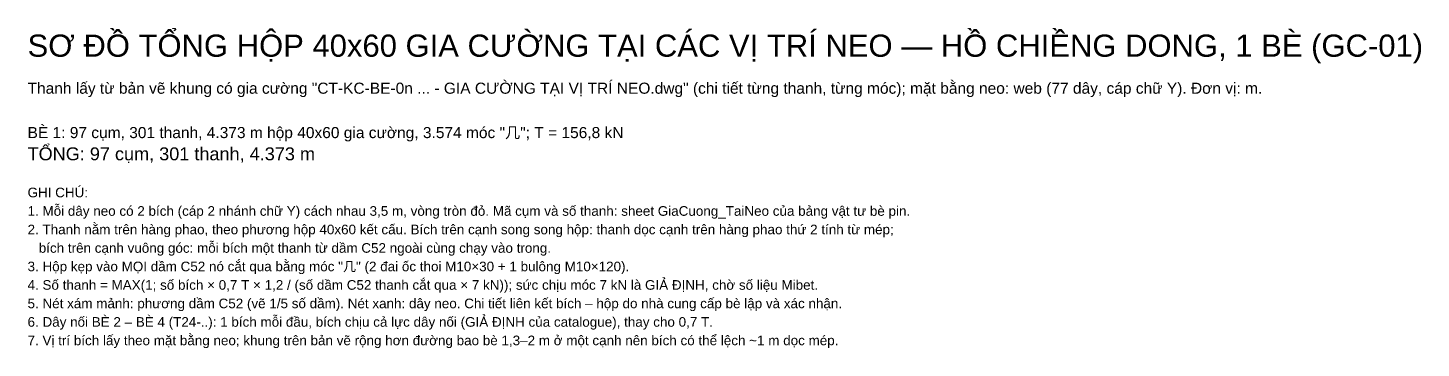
# Model space of a CAD drawing. Header units: metres. Extents: x 496695 to 497501, y 2343757 to 2344224.
# Drawn here: x 497124.6 to 497501.3, y 2344095.6 to 2344182.2 of the extents above; entities that cross this region are included whole.
import ezdxf

# ---------------------------------------------------------------- set-up
doc = ezdxf.new("R2010")
doc.units = ezdxf.units.M
doc.layers.add('GHI_CHU', color=7, linetype='Continuous', lineweight=0)
doc.styles.add('VN', font='arial.ttf')

msp = doc.modelspace()

# ---------------------------------------------------------------- texts
at = {"layer": 'GHI_CHU', "style": 'VN'}
for s, height, p in [('SƠ ĐỒ TỔNG HỘP 40x60 GIA CƯỜNG TẠI CÁC VỊ TRÍ NEO — HỒ CHIỀNG DONG, 1 BÈ (GC-01)', 6, (497124.53, 2344174.38)), ('Thanh lấy từ bản vẽ khung có gia cường "CT-KC-BE-0n ... - GIA CƯỜNG TẠI VỊ TRÍ NEO.dwg" (chi tiết từng thanh, từng móc); mặt bằng neo: web (77 dây, cáp chữ Y). Đơn vị: m.', 3, (497124.53, 2344164.38)), ('BÈ 1: 97 cụm, 301 thanh, 4.373 m hộp 40x60 gia cường, 3.574 móc "几"; T = 156,8 kN', 3, (497124.53, 2344152.38)), ('TỔNG: 97 cụm, 301 thanh, 4.373 m', 3.5, (497124.53, 2344146.38)), ('GHI CHÚ:', 2.6, (497124.53, 2344136.38)), ('1. Mỗi dây neo có 2 bích (cáp 2 nhánh chữ Y) cách nhau 3,5 m, vòng tròn đỏ. Mã cụm và số thanh: sheet GiaCuong_TaiNeo của bảng vật tư bè pin.', 2.6, (497124.53, 2344131.38)), ('2. Thanh nằm trên hàng phao, theo phương hộp 40x60 kết cấu. Bích trên cạnh song song hộp: thanh dọc cạnh trên hàng phao thứ 2 tính từ mép;', 2.6, (497124.53, 2344126.38)), ('   bích trên cạnh vuông góc: mỗi bích một thanh từ dầm C52 ngoài cùng chạy vào trong.', 2.6, (497124.53, 2344121.38)), ('3. Hộp kẹp vào MỌI dầm C52 nó cắt qua bằng móc "几" (2 đai ốc thoi M10×30 + 1 bulông M10×120).', 2.6, (497124.53, 2344116.38)), ('4. Số thanh = MAX(1; số bích × 0,7 T × 1,2 / (số dầm C52 thanh cắt qua × 7 kN)); sức chịu móc 7 kN là GIẢ ĐỊNH, chờ số liệu Mibet.', 2.6, (497124.53, 2344111.38)), ('5. Nét xám mảnh: phương dầm C52 (vẽ 1/5 số dầm). Nét xanh: dây neo. Chi tiết liên kết bích – hộp do nhà cung cấp bè lập và xác nhận.', 2.6, (497124.53, 2344106.38)), ('6. Dây nối BÈ 2 – BÈ 4 (T24-..): 1 bích mỗi đầu, bích chịu cả lực dây nối (GIẢ ĐỊNH của catalogue), thay cho 0,7 T.', 2.6, (497124.53, 2344101.38)), ('7. Vị trí bích lấy theo mặt bằng neo; khung trên bản vẽ rộng hơn đường bao bè 1,3–2 m ở một cạnh nên bích có thể lệch ~1 m dọc mép.', 2.6, (497124.53, 2344096.38))]:
    msp.add_text(s, height=height, dxfattribs=at).set_placement(p)

doc.saveas('drawing.dxf')
